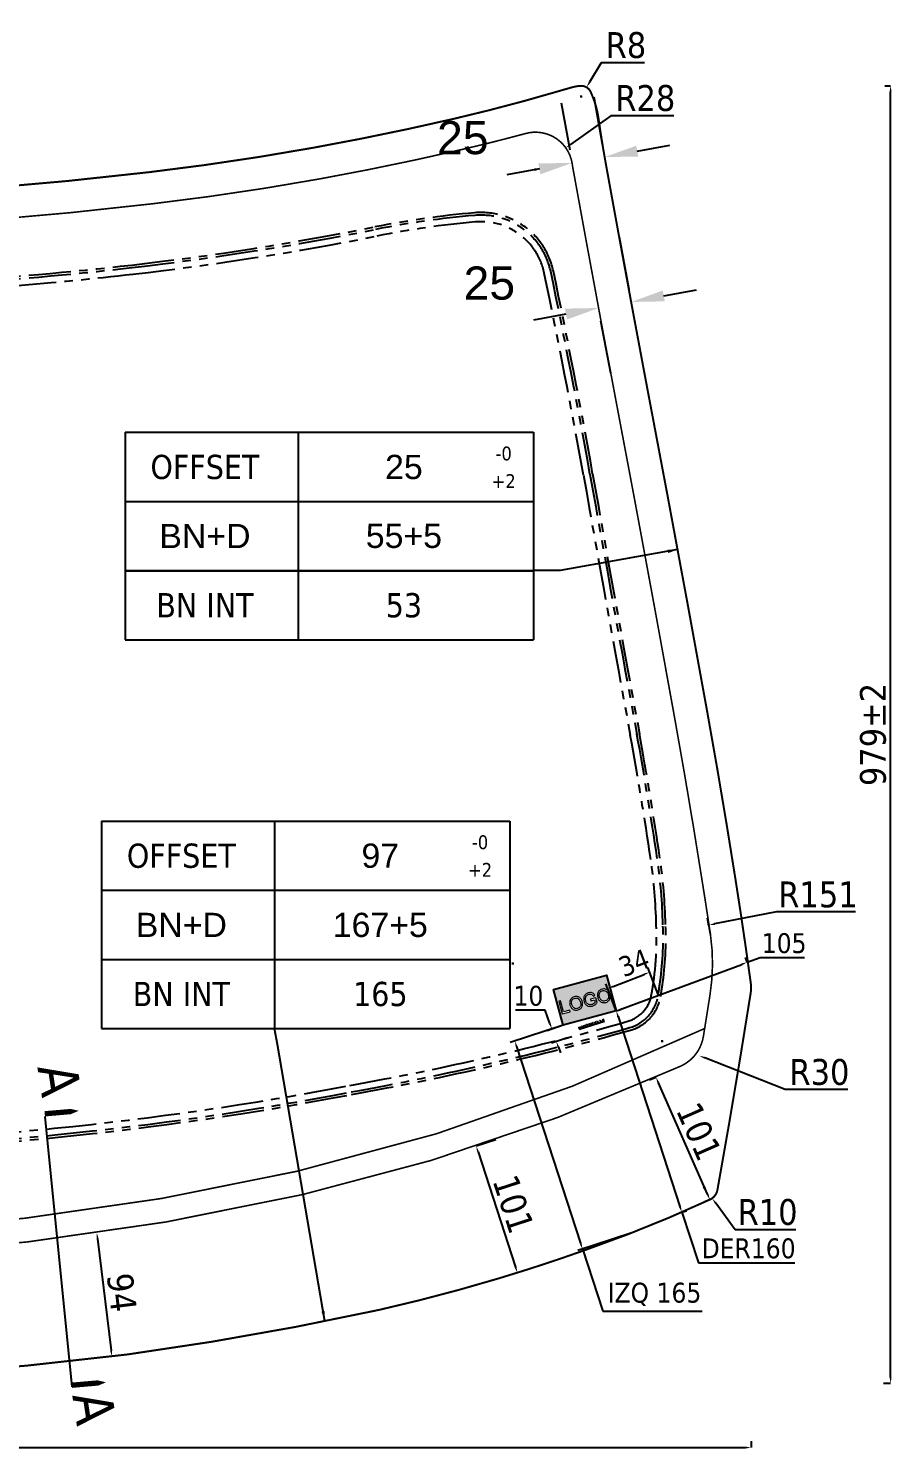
# Model space of a CAD drawing. Header units: millimetres. Extents: x 25 to 16470, y 343 to 6096.
# Drawn here: x 1734 to 2385, y 380 to 1451 of the extents above; entities that cross this region are included whole.
import ezdxf
from ezdxf.enums import TextEntityAlignment as Align

# ---------------------------------------------------------------- set-up
doc = ezdxf.new("R2010")
doc.units = ezdxf.units.MM
doc.linetypes.add('PHANTOM', pattern=[63.5, 31.75, -6.35, 6.35, -6.35, 6.35, -6.35])
for name, color, linetype in [('BN INT', 4, 'PHANTOM'), ('DIM10', 7, 'Continuous'), ('OFFSET', 6, 'Continuous'), ('PERIMETRO', 5, 'Continuous'), ('PHANTOM', 1, 'PHANTOM')]:
    doc.layers.add(name, color=color, linetype=linetype)
doc.styles.add('1', font='tahoma.ttf')
doc.styles.get("Standard").update_dxf_attribs({"font": 'arial.ttf'})
doc.styles.add('TECHNIC', font='tahoma.ttf')
doc.styles.add('USER1', font='arial.ttf', dxfattribs={"width": 0.75})
doc.dimstyles.new('DIM10', dxfattribs={"dimscale": 7.5, "dimtxt": 2.5, "dimasz": 1, "dimexe": 0, "dimexo": 0, "dimgap": 0.4, "dimtad": 1, "dimtoh": 1, "dimdec": 0, "dimzin": 0, "dimdsep": 46, "dimtxsty": 'TECHNIC', "dimcen": 0.1, "dimdle": 1.25, "dimclre": 7, "dimclrt": 7, "dimazin": 0, "dimtfac": 2, "dimtdec": 0, "dimtofl": 0, "dimtmove": 0, "dimatfit": 3, "dimfxl": 1, "dimtvp": 1.5, "dimtolj": 1, "dimtzin": 0, "dimarcsym": 0})
doc.dimstyles.new('ISO-25$0', dxfattribs={"dimtxt": 25, "dimasz": 25, "dimexe": 10, "dimexo": 50, "dimgap": 15, "dimtad": 1, "dimtih": 1, "dimtoh": 1, "dimdec": 0, "dimtxsty": 'Standard', "dimcen": 0, "dimclrd": 256, "dimclre": 256, "dimclrt": 256, "dimadec": 0, "dimazin": 0, "dimtfac": 1, "dimtdec": 0, "dimtofl": 0, "dimtmove": 0, "dimatfit": 3, "dimfxl": 1, "dimlwd": -1, "dimlwe": -1, "dimarcsym": 0})

# ---------------------------------------------------------------- blocks, each defined once
blk = doc.blocks.new('*D3')
at = {"layer": 'Defpoints', "color": 0, "transparency": 16777216}
for p in [(2379.6, 1407.7), (2383.9, 1407.7), (2378.5, 429.1)]:
    blk.add_point(p, dxfattribs=at)
at = {"layer": 'DIM10', "color": 7, "lineweight": -2, "transparency": 16777216}
for p, q in [((2379.6, 1407.7), (2383.9, 1407.7)), ((2378.5, 429.1), (2383.9, 429.1))]:
    blk.add_line(p, q, dxfattribs=at)
at = {"layer": 'DIM10', "color": 0, "lineweight": -2, "transparency": 16777216}
blk.add_line((2383.9, 433.6), (2383.9, 1403.2), dxfattribs=at)
at = {"layer": 'DIM10', "color": 0, "transparency": 16777216}
for points in [[(2383.1, 1403.2), (2384.6, 1403.2), (2383.9, 1407.7)], [(2383.1, 433.6), (2384.6, 433.6), (2383.9, 429.1)]]:
    blk.add_solid(points, dxfattribs=at)
at = {"layer": 'DIM10', "color": 7, "transparency": 16777216, "insert": (2370.7, 918.4), "char_height": 19.5, "attachment_point": 5, "rotation": 90, "style": 'TECHNIC'}
blk.add_mtext('\\A1;979±2', dxfattribs=at)
blk = doc.blocks.new('*D4')
at = {"layer": 'Defpoints', "color": 0, "transparency": 16777216}
for p in [(635.2, 385.6), (2278.7, 385.4), (2278.7, 380.6)]:
    blk.add_point(p, dxfattribs=at)
at = {"layer": 'DIM10', "color": 7, "lineweight": -2, "transparency": 16777216}
for p, q in [((635.2, 385.6), (635.2, 380.6)), ((2278.7, 385.4), (2278.7, 380.6))]:
    blk.add_line(p, q, dxfattribs=at)
at = {"layer": 'DIM10', "color": 0, "lineweight": -2, "transparency": 16777216}
blk.add_line((639.7, 380.6), (2274.2, 380.6), dxfattribs=at)
at = {"layer": 'DIM10', "color": 0, "transparency": 16777216}
for points in [[(639.7, 381.3), (639.7, 379.8), (635.2, 380.6)], [(2274.2, 381.3), (2274.2, 379.8), (2278.7, 380.6)]]:
    blk.add_solid(points, dxfattribs=at)
at = {"layer": 'DIM10', "color": 7, "transparency": 16777216, "insert": (1456.9, 393.7), "char_height": 19.5, "attachment_point": 5, "style": 'TECHNIC'}
blk.add_mtext('\\A1;1643±2', dxfattribs=at)
blk = doc.blocks.new('*D6')
at = {"layer": 'Defpoints', "color": 0, "transparency": 16777216}
for p in [(1785.4, 542.5), (1796.7, 449.4), (1796.7, 449.4)]:
    blk.add_point(p, dxfattribs=at)
at = {"layer": 'DIM10', "color": 0, "lineweight": -2, "transparency": 16777216}
blk.add_line((1786, 538), (1796.1, 453.8), dxfattribs=at)
at = {"layer": 'DIM10', "color": 0, "transparency": 16777216}
for points in [[(1786.7, 538.1), (1785.2, 537.9), (1785.4, 542.5)], [(1796.9, 453.9), (1795.4, 453.7), (1796.7, 449.4)]]:
    blk.add_solid(points, dxfattribs=at)
at = {"layer": 'DIM10', "color": 7, "transparency": 16777216, "insert": (1804.1, 497.5), "char_height": 19.5, "attachment_point": 5, "rotation": 276.882, "style": 'TECHNIC'}
blk.add_mtext('\\A1;94', dxfattribs=at)
blk = doc.blocks.new('*D7')
at = {"layer": 'Defpoints', "color": 0, "transparency": 16777216}
for p in [(2086.2, 612.8), (2117.3, 517.2), (2102.5, 512.3)]:
    blk.add_point(p, dxfattribs=at)
at = {"layer": 'DIM10', "color": 7, "lineweight": -2, "transparency": 16777216}
for p, q in [((2086.2, 612.8), (2071.4, 608)), ((2117.3, 517.2), (2102.5, 512.3))]:
    blk.add_line(p, q, dxfattribs=at)
at = {"layer": 'DIM10', "color": 0, "lineweight": -2, "transparency": 16777216}
blk.add_line((2072.8, 603.7), (2101.1, 516.6), dxfattribs=at)
at = {"layer": 'DIM10', "color": 0, "transparency": 16777216}
for points in [[(2073.5, 603.9), (2072.1, 603.5), (2071.4, 608)], [(2101.8, 516.9), (2100.4, 516.4), (2102.5, 512.3)]]:
    blk.add_solid(points, dxfattribs=at)
at = {"layer": 'DIM10', "color": 7, "transparency": 16777216, "insert": (2099.4, 564.2), "char_height": 19.5, "attachment_point": 5, "rotation": 288.0076, "style": 'TECHNIC'}
blk.add_mtext('\\A1;101', dxfattribs=at)
blk = doc.blocks.new('*D8')
at = {"layer": 'Defpoints', "color": 0, "transparency": 16777216}
for p in [(2207, 659.8), (2207, 659.8), (2247.6, 567.6)]:
    blk.add_point(p, dxfattribs=at)
at = {"layer": 'DIM10', "color": 7, "lineweight": -2, "transparency": 16777216}
for p, q in [((2207, 659.8), (2202.2, 657.7)), ((2247.6, 567.6), (2242.8, 565.5))]:
    blk.add_line(p, q, dxfattribs=at)
at = {"layer": 'DIM10', "color": 0, "lineweight": -2, "transparency": 16777216}
blk.add_line((2245.8, 571.7), (2208.8, 655.7), dxfattribs=at)
at = {"layer": 'DIM10', "color": 0, "transparency": 16777216}
for points in [[(2209.5, 656), (2208.1, 655.4), (2207, 659.8)], [(2246.5, 572), (2245.1, 571.4), (2247.6, 567.6)]]:
    blk.add_solid(points, dxfattribs=at)
at = {"layer": 'DIM10', "color": 7, "transparency": 16777216, "insert": (2239.3, 619), "char_height": 19.5, "attachment_point": 5, "rotation": 293.7876, "style": 'TECHNIC'}
blk.add_mtext('\\A1;101', dxfattribs=at)
blk = doc.blocks.new('IF-TECNICA')
for p, q in [((0, 0), (50.57, 0)), ((0, 0), (0, -17.14)), ((21.43, 0), (21.43, -17.14)), ((50.57, 0), (50.57, -17.14)), ((0, -8.57), (50.57, -8.57)), ((0, -17.14), (50.57, -17.14))]:
    blk.add_line(p, q)
at = {"style": 'TECHNIC'}
for s, height, p in [('-0', 1.714, (46.88, -2.62)), ('OFFSET', 3, (9.87, -4.29)), ('+2', 1.714, (46.88, -6.03))]:
    blk.add_text(s, height=height, dxfattribs=at).set_placement(p, align=Align.MIDDLE)
for tag, p in [('OFFSET', (34.52, -4.29)), ('BN+D', (9.87, -12.86)), ('BN+D', (34.52, -12.86))]:
    blk.add_attdef(tag, text='', height=3, dxfattribs=at).set_placement(p, align=Align.MIDDLE)
blk = doc.blocks.new('*D23')
at = {"layer": 'Defpoints', "color": 0, "transparency": 16777216}
for p in [(2243.4, 576.7), (2249.3, 568.6)]:
    blk.add_point(p, dxfattribs=at)
at = {"layer": 'DIM10', "color": 7, "lineweight": -2, "transparency": 16777216}
for p, q in [((2242.7, 576.7), (2244.2, 576.7)), ((2243.4, 575.9), (2243.4, 577.4))]:
    blk.add_line(p, q, dxfattribs=at)
at = {"layer": 'DIM10', "color": 0, "lineweight": -2, "transparency": 16777216}
for p, q in [((2266.7, 544.9), (2252, 565)), ((2312.5, 544.9), (2266.7, 544.9))]:
    blk.add_line(p, q, dxfattribs=at)
at = {"layer": 'DIM10', "color": 0, "transparency": 16777216}
blk.add_solid([(2252.6, 565.4), (2251.4, 564.5), (2249.3, 568.6)], dxfattribs=at)
at = {"layer": 'DIM10', "color": 7, "transparency": 16777216, "insert": (2291.1, 558.1), "char_height": 19.5, "attachment_point": 5, "style": 'TECHNIC'}
blk.add_mtext('\\A1;R10', dxfattribs=at)
blk = doc.blocks.new('*D24')
at = {"layer": 'Defpoints', "color": 0, "transparency": 16777216}
for p in [(2154.6, 1406.5), (2150.5, 1399.6)]:
    blk.add_point(p, dxfattribs=at)
at = {"layer": 'DIM10', "color": 0, "lineweight": -2, "transparency": 16777216}
for p, q in [((2165.6, 1425), (2156.9, 1410.4)), ((2198.4, 1425), (2165.6, 1425))]:
    blk.add_line(p, q, dxfattribs=at)
at = {"layer": 'DIM10', "color": 7, "lineweight": -2, "transparency": 16777216}
for p, q in [((2149.7, 1399.6), (2151.2, 1399.6)), ((2150.5, 1398.9), (2150.5, 1400.4))]:
    blk.add_line(p, q, dxfattribs=at)
at = {"layer": 'DIM10', "color": 0, "transparency": 16777216}
blk.add_solid([(2156.3, 1410.8), (2157.6, 1410), (2154.6, 1406.5)], dxfattribs=at)
at = {"layer": 'DIM10', "color": 7, "transparency": 16777216, "insert": (2184.3, 1438.2), "char_height": 19.5, "attachment_point": 5, "style": 'TECHNIC'}
blk.add_mtext('\\A1;R8', dxfattribs=at)
blk = doc.blocks.new('*D13')
at = {"layer": 'Defpoints', "color": 0, "transparency": 16777216}
for p in [(2138.9, 1360.9), (2116.1, 1344.6)]:
    blk.add_point(p, dxfattribs=at)
at = {"layer": 'DIM10', "color": 0, "lineweight": -2, "transparency": 16777216}
for p, q in [((2172.9, 1385.1), (2142.6, 1363.5)), ((2220.4, 1385.1), (2172.9, 1385.1))]:
    blk.add_line(p, q, dxfattribs=at)
at = {"layer": 'DIM10', "color": 7, "lineweight": -2, "transparency": 16777216}
for p, q in [((2115.4, 1344.6), (2116.9, 1344.6)), ((2116.1, 1343.9), (2116.1, 1345.4))]:
    blk.add_line(p, q, dxfattribs=at)
at = {"layer": 'DIM10', "color": 0, "transparency": 16777216}
blk.add_solid([(2142.1, 1364.1), (2143, 1362.9), (2138.9, 1360.9)], dxfattribs=at)
at = {"layer": 'DIM10', "color": 7, "transparency": 16777216, "insert": (2198.9, 1398.3), "char_height": 19.5, "attachment_point": 5, "style": 'TECHNIC'}
blk.add_mtext('\\A1;R28', dxfattribs=at)
blk = doc.blocks.new('*D14')
at = {"layer": 'Defpoints', "color": 0, "transparency": 16777216}
for p in [(2211.7, 687.2), (2239.6, 676.1)]:
    blk.add_point(p, dxfattribs=at)
at = {"layer": 'DIM10', "color": 7, "lineweight": -2, "transparency": 16777216}
for p, q in [((2211, 687.2), (2212.5, 687.2)), ((2211.7, 686.4), (2211.7, 687.9))]:
    blk.add_line(p, q, dxfattribs=at)
at = {"layer": 'DIM10', "color": 0, "lineweight": -2, "transparency": 16777216}
for p, q in [((2304.3, 650.6), (2243.8, 674.5)), ((2351.6, 650.6), (2304.3, 650.6))]:
    blk.add_line(p, q, dxfattribs=at)
at = {"layer": 'DIM10', "color": 0, "transparency": 16777216}
blk.add_solid([(2244.1, 675.2), (2243.5, 673.8), (2239.6, 676.1)], dxfattribs=at)
at = {"layer": 'DIM10', "color": 7, "transparency": 16777216, "insert": (2330.2, 663.7), "char_height": 19.5, "attachment_point": 5, "style": 'TECHNIC'}
blk.add_mtext('\\A1;R30', dxfattribs=at)
blk = doc.blocks.new('*D17')
at = {"layer": 'Defpoints', "color": 0, "transparency": 16777216}
for p in [(2136.9, 699.1), (2187.9, 542.2), (2151.5, 530.4)]:
    blk.add_point(p, dxfattribs=at)
at = {"layer": 'DIM10', "color": 7, "lineweight": -2, "transparency": 16777216}
for p, q in [((2136.9, 699.1), (2097, 686.1)), ((2187.9, 542.2), (2148, 529.2))]:
    blk.add_line(p, q, dxfattribs=at)
at = {"layer": 'DIM10', "color": 0, "lineweight": -2, "transparency": 16777216}
for p, q in [((2101.9, 683), (2150.1, 534.7)), ((2151.5, 530.4), (2166.8, 483.5)), ((2166.8, 483.5), (2241.8, 483.5))]:
    blk.add_line(p, q, dxfattribs=at)
at = {"layer": 'DIM10', "color": 0, "transparency": 16777216}
for points in [[(2102.6, 683.2), (2101.2, 682.8), (2100.5, 687.3)], [(2150.9, 534.9), (2149.4, 534.4), (2151.5, 530.4)]]:
    blk.add_solid(points, dxfattribs=at)
at = {"layer": 'DIM10', "color": 7, "transparency": 16777216, "insert": (2205.8, 496.1), "char_height": 15, "attachment_point": 5, "style": 'TECHNIC'}
blk.add_mtext('\\A1;IZQ 165', dxfattribs=at)
blk = doc.blocks.new('*D18')
at = {"layer": 'Defpoints', "color": 0, "transparency": 16777216}
for p in [(2177, 710), (2226.4, 558.1), (2226.4, 558.1)]:
    blk.add_point(p, dxfattribs=at)
at = {"layer": 'DIM10', "color": 7, "lineweight": -2, "transparency": 16777216}
for p, q in [((2177, 710), (2180.5, 711.1)), ((2226.4, 558.1), (2230, 559.2))]:
    blk.add_line(p, q, dxfattribs=at)
at = {"layer": 'DIM10', "color": 0, "lineweight": -2, "transparency": 16777216}
for p, q in [((2178.4, 705.7), (2225, 562.4)), ((2226.4, 558.1), (2238.9, 519.9)), ((2238.9, 519.9), (2311.7, 519.9))]:
    blk.add_line(p, q, dxfattribs=at)
at = {"layer": 'DIM10', "color": 0, "transparency": 16777216}
for points in [[(2179.1, 705.9), (2177.7, 705.4), (2177, 710)], [(2225.8, 562.6), (2224.3, 562.1), (2226.4, 558.1)]]:
    blk.add_solid(points, dxfattribs=at)
at = {"layer": 'DIM10', "color": 7, "transparency": 16777216, "insert": (2276.8, 530.7), "char_height": 15, "attachment_point": 5, "style": 'TECHNIC'}
blk.add_mtext('\\A1;DER160', dxfattribs=at)
blk = doc.blocks.new('*D21')
at = {"layer": 'Defpoints', "color": 0, "transparency": 16777216}
for p in [(2246.8, 774.6), (2099.1, 745.7)]:
    blk.add_point(p, dxfattribs=at)
at = {"layer": 'DIM10', "color": 0, "lineweight": -2, "transparency": 16777216}
for p, q in [((2297.8, 784.6), (2251.2, 775.5)), ((2357.3, 784.6), (2297.8, 784.6))]:
    blk.add_line(p, q, dxfattribs=at)
at = {"layer": 'DIM10', "color": 7, "lineweight": -2, "transparency": 16777216}
for p, q in [((2098.3, 745.7), (2099.8, 745.7)), ((2099.1, 744.9), (2099.1, 746.4))]:
    blk.add_line(p, q, dxfattribs=at)
blk.add_arc((2099.1, 745.7), 150.5, 8.433, 13.0919, dxfattribs=at)
at = {"layer": 'DIM10', "color": 0, "transparency": 16777216}
blk.add_solid([(2251.1, 776.2), (2251.3, 774.8), (2246.8, 774.6)], dxfattribs=at)
at = {"layer": 'DIM10', "color": 7, "transparency": 16777216, "insert": (2329.1, 797.6), "char_height": 19.5, "attachment_point": 5, "style": 'TECHNIC'}
blk.add_mtext('\\A1;R151', dxfattribs=at)
blk = doc.blocks.new('LOGO PLANO')
h = blk.add_hatch(color=256)
h.dxf.hatch_style = 1
h.paths.add_polyline_path([(41.5, 0), (0, 0), (0, 27.9), (41.5, 27.9)])
h.paths.add_polyline_path([(25, 9.4), (24.7, 9.4), (24.2, 9.5), (23.6, 9.6), (23.1, 9.9), (22.9, 10), (22.4, 10.3), (22.1, 10.7), (21.8, 11.2), (21.8, 11.2), (21.6, 11.7), (21.3, 12.8), (21.3, 13.4), (21.3, 13.8), (21.4, 14.4), (21.5, 14.9), (21.7, 15.4), (21.7, 15.5), (22, 16), (22.3, 16.4), (22.4, 16.6), (22.9, 16.9), (23.4, 17.2), (23.8, 17.3), (24.4, 17.4), (25, 17.4), (25.3, 17.4), (25.8, 17.3), (26.3, 17.2), (26.4, 17.1), (26.9, 16.8), (27.3, 16.5), (27.4, 16.3), (27.6, 15.9), (27.8, 15.3), (29, 15.6), (29, 15.7), (28.8, 16.3), (28.6, 16.8), (28.3, 17.2), (28.3, 17.3), (27.9, 17.6), (27.4, 18), (26.9, 18.2), (26.6, 18.3), (26.1, 18.5), (25.5, 18.5), (25, 18.6), (24.4, 18.5), (23.8, 18.5), (23.3, 18.3), (22.8, 18.2), (22.3, 18), (22, 17.7), (21.6, 17.4), (21.2, 17), (20.8, 16.6), (20.6, 16.1), (20.6, 16.1), (20.3, 15.5), (20.2, 15), (20.1, 14.5), (20, 13.9), (20, 13.3), (20, 12.8), (20.1, 12.2), (20.2, 11.7), (20.3, 11.2), (20.6, 10.7), (20.8, 10.3), (21.1, 9.9), (21.5, 9.5), (21.9, 9.1), (22.4, 8.9), (22.9, 8.6), (23.4, 8.5), (23.9, 8.3), (24.5, 8.2), (25.1, 8.2), (25.5, 8.2), (26.1, 8.3), (26.6, 8.4), (27.2, 8.6), (27.3, 8.6), (27.8, 8.9), (28.2, 9.1), (28.7, 9.4), (29.2, 9.8), (29.2, 13.5), (25, 13.5), (25, 12.3), (27.9, 12.3), (27.9, 10.5), (27.7, 10.3), (27.2, 10), (26.7, 9.8), (26.6, 9.7), (26.1, 9.6), (25.5, 9.4)], flags=16)
h.paths.add_polyline_path([(2.9, 18.4), (1.6, 18.4), (1.6, 8.4), (7.9, 8.4), (7.9, 9.6), (2.9, 9.6)], flags=16)
h.paths.add_polyline_path([(38.7, 9.3), (39, 9.7), (39.4, 10.2), (39.7, 10.7), (39.7, 10.7), (39.9, 11.2), (40.1, 11.7), (40.2, 12.2), (40.3, 12.8), (40.3, 13.4), (40.3, 13.9), (40.2, 14.5), (40.1, 15.1), (39.9, 15.6), (39.7, 16.1), (39.6, 16.3), (39.2, 16.8), (38.9, 17.2), (38.5, 17.6), (38, 17.9), (37.7, 18.1), (37.2, 18.3), (36.6, 18.5), (36.1, 18.5), (35.5, 18.6), (34.9, 18.5), (34.4, 18.5), (33.9, 18.3), (33.4, 18.1), (32.9, 17.9), (32.5, 17.5), (31.8, 16.9), (31.6, 16.5), (31.3, 16), (31.1, 15.6), (30.9, 15), (30.8, 14.5), (30.8, 13.9), (30.7, 13.3), (30.7, 12.9), (30.8, 12.4), (30.9, 11.8), (31.1, 11.3), (31.3, 10.8), (31.5, 10.5), (31.8, 10), (32.1, 9.6), (32.5, 9.2), (33, 8.9), (33.4, 8.7), (33.9, 8.5), (34.4, 8.3), (34.9, 8.3), (35.5, 8.2), (35.8, 8.2), (36.4, 8.3), (36.9, 8.4), (37.4, 8.6), (37.9, 8.8), (38.2, 9)], flags=16)
h.paths.add_polyline_path([(13.8, 17.4), (14, 17.4), (14.6, 17.3), (15.1, 17.2), (15.6, 16.9), (15.8, 16.8), (16.2, 16.5), (16.5, 16), (16.8, 15.5), (17, 15.1), (17.1, 14.6), (17.2, 14), (17.2, 13.4), (17.2, 12.9), (17.1, 12.3), (17, 11.7), (16.8, 11.2), (16.6, 10.8), (16.3, 10.4), (16.2, 10.4), (15.8, 10), (15.4, 9.7), (14.9, 9.5), (13.8, 9.4), (13.2, 9.4), (12.7, 9.5), (12.2, 9.7), (11.8, 10), (11.4, 10.4), (11.2, 10.6), (10.9, 11.1), (10.7, 11.5), (10.5, 12), (10.4, 12.6), (10.4, 13.2), (10.4, 13.5), (10.4, 14.1), (10.5, 14.7), (10.7, 15.3), (10.9, 15.7), (11.1, 16.1), (11.4, 16.5), (11.8, 16.8), (12.2, 17.1), (12.7, 17.3), (13.3, 17.4)], flags=0)
h.paths.add_polyline_path([(17, 9.3), (17.3, 9.7), (17.7, 10.2), (18, 10.7), (18, 10.7), (18.2, 11.2), (18.4, 11.7), (18.5, 12.2), (18.6, 12.8), (18.6, 13.4), (18.6, 13.9), (18.5, 14.5), (18.4, 15.1), (18.2, 15.6), (18, 16.1), (17.9, 16.3), (17.5, 16.8), (17.2, 17.2), (16.8, 17.6), (16.3, 17.9), (16, 18.1), (15.5, 18.3), (14.9, 18.5), (14.4, 18.5), (13.8, 18.6), (13.2, 18.5), (12.7, 18.5), (12.2, 18.3), (11.7, 18.1), (11.2, 17.9), (10.8, 17.5), (10.1, 16.9), (9.8, 16.5), (9.6, 16), (9.4, 15.6), (9.2, 15), (9.1, 14.5), (9.1, 13.9), (9, 13.3), (9, 12.9), (9.1, 12.4), (9.2, 11.8), (9.4, 11.3), (9.6, 10.8), (9.8, 10.5), (10.1, 10), (10.4, 9.6), (10.8, 9.2), (11.3, 8.9), (11.7, 8.7), (12.2, 8.5), (12.7, 8.3), (13.2, 8.3), (13.8, 8.2), (14.1, 8.2), (14.7, 8.3), (15.2, 8.4), (15.7, 8.6), (16.2, 8.8), (16.5, 9)], flags=16)
h = blk.add_hatch(color=256)
h.dxf.hatch_style = 1
h.paths.add_polyline_path([(35.5, 17.4), (35.7, 17.4), (36.3, 17.3), (36.8, 17.2), (37.3, 16.9), (37.5, 16.8), (37.9, 16.5), (38.2, 16), (38.5, 15.5), (38.7, 15.1), (38.8, 14.6), (38.9, 14), (38.9, 13.4), (38.9, 12.9), (38.8, 12.3), (38.7, 11.7), (38.5, 11.2), (38.3, 10.8), (38, 10.4), (37.9, 10.4), (37.5, 10), (37.1, 9.7), (36.6, 9.5), (35.5, 9.4), (34.9, 9.4), (34.4, 9.5), (33.9, 9.7), (33.5, 10), (33.1, 10.4), (32.9, 10.6), (32.6, 11.1), (32.4, 11.5), (32.2, 12), (32.1, 12.6), (32.1, 13.2), (32.1, 13.5), (32.1, 14.1), (32.2, 14.7), (32.4, 15.3), (32.6, 15.7), (32.8, 16.1), (33.1, 16.5), (33.5, 16.8), (33.9, 17.1), (34.4, 17.3), (35, 17.4)])
h.paths.add_polyline_path([(13.8, 17.4), (14, 17.4), (14.6, 17.3), (15.1, 17.2), (15.6, 16.9), (15.8, 16.8), (16.2, 16.5), (16.5, 16), (16.8, 15.5), (17, 15.1), (17.1, 14.6), (17.2, 14), (17.2, 13.4), (17.2, 12.9), (17.1, 12.3), (17, 11.7), (16.8, 11.2), (16.6, 10.8), (16.3, 10.4), (16.2, 10.4), (15.8, 10), (15.4, 9.7), (14.9, 9.5), (13.8, 9.4), (13.2, 9.4), (12.7, 9.5), (12.2, 9.7), (11.8, 10), (11.4, 10.4), (11.2, 10.6), (10.9, 11.1), (10.7, 11.5), (10.5, 12), (10.4, 12.6), (10.4, 13.2), (10.4, 13.5), (10.4, 14.1), (10.5, 14.7), (10.7, 15.3), (10.9, 15.7), (11.1, 16.1), (11.4, 16.5), (11.8, 16.8), (12.2, 17.1), (12.7, 17.3), (13.3, 17.4)])
blk.add_lwpolyline([(41.5, 0), (0, 0), (0, 27.9), (41.5, 27.9)], close=True)
at = {"lineweight": 0}
for points in [[(2.9, 18.4), (1.6, 18.4), (1.6, 8.4), (7.9, 8.4), (7.9, 9.6), (2.9, 9.6)], [(17, 9.3), (17.3, 9.7), (17.7, 10.2), (18, 10.7), (18, 10.7), (18.2, 11.2), (18.4, 11.7), (18.5, 12.2), (18.6, 12.8), (18.6, 13.4), (18.6, 13.9), (18.5, 14.5), (18.4, 15.1), (18.2, 15.6), (18, 16.1), (17.9, 16.3), (17.5, 16.8), (17.2, 17.2), (16.8, 17.6), (16.3, 17.9), (16, 18.1), (15.5, 18.3), (14.9, 18.5), (14.4, 18.5), (13.8, 18.6), (13.2, 18.5), (12.7, 18.5), (12.2, 18.3), (11.7, 18.1), (11.2, 17.9), (10.8, 17.5), (10.1, 16.9), (9.8, 16.5), (9.6, 16), (9.4, 15.6), (9.2, 15), (9.1, 14.5), (9.1, 13.9), (9, 13.3), (9, 12.9), (9.1, 12.4), (9.2, 11.8), (9.4, 11.3), (9.6, 10.8), (9.8, 10.5), (10.1, 10), (10.4, 9.6), (10.8, 9.2), (11.3, 8.9), (11.7, 8.7), (12.2, 8.5), (12.7, 8.3), (13.2, 8.3), (13.8, 8.2), (14.1, 8.2), (14.7, 8.3), (15.2, 8.4), (15.7, 8.6), (16.2, 8.8), (16.5, 9)], [(13.8, 17.4), (14, 17.4), (14.6, 17.3), (15.1, 17.2), (15.6, 16.9), (15.8, 16.8), (16.2, 16.5), (16.5, 16), (16.8, 15.5), (17, 15.1), (17.1, 14.6), (17.2, 14), (17.2, 13.4), (17.2, 12.9), (17.1, 12.3), (17, 11.7), (16.8, 11.2), (16.6, 10.8), (16.3, 10.4), (16.2, 10.4), (15.8, 10), (15.4, 9.7), (14.9, 9.5), (13.8, 9.4), (13.2, 9.4), (12.7, 9.5), (12.2, 9.7), (11.8, 10), (11.4, 10.4), (11.2, 10.6), (10.9, 11.1), (10.7, 11.5), (10.5, 12), (10.4, 12.6), (10.4, 13.2), (10.4, 13.5), (10.4, 14.1), (10.5, 14.7), (10.7, 15.3), (10.9, 15.7), (11.1, 16.1), (11.4, 16.5), (11.8, 16.8), (12.2, 17.1), (12.7, 17.3), (13.3, 17.4)], [(25, 9.4), (24.7, 9.4), (24.2, 9.5), (23.6, 9.6), (23.1, 9.9), (22.9, 10), (22.4, 10.3), (22.1, 10.7), (21.8, 11.2), (21.8, 11.2), (21.6, 11.7), (21.3, 12.8), (21.3, 13.4), (21.3, 13.8), (21.4, 14.4), (21.5, 14.9), (21.7, 15.4), (21.7, 15.5), (22, 16), (22.3, 16.4), (22.4, 16.6), (22.9, 16.9), (23.4, 17.2), (23.8, 17.3), (24.4, 17.4), (25, 17.4), (25.3, 17.4), (25.8, 17.3), (26.3, 17.2), (26.4, 17.1), (26.9, 16.8), (27.3, 16.5), (27.4, 16.3), (27.6, 15.9), (27.8, 15.3), (29, 15.6), (29, 15.7), (28.8, 16.3), (28.6, 16.8), (28.3, 17.2), (28.3, 17.3), (27.9, 17.6), (27.4, 18), (26.9, 18.2), (26.6, 18.3), (26.1, 18.5), (25.5, 18.5), (25, 18.6), (24.4, 18.5), (23.8, 18.5), (23.3, 18.3), (22.8, 18.2), (22.3, 18), (22, 17.7), (21.6, 17.4), (21.2, 17), (20.8, 16.6), (20.6, 16.1), (20.6, 16.1), (20.3, 15.5), (20.2, 15), (20.1, 14.5), (20, 13.9), (20, 13.3), (20, 12.8), (20.1, 12.2), (20.2, 11.7), (20.3, 11.2), (20.6, 10.7), (20.8, 10.3), (21.1, 9.9), (21.5, 9.5), (21.9, 9.1), (22.4, 8.9), (22.9, 8.6), (23.4, 8.5), (23.9, 8.3), (24.5, 8.2), (25.1, 8.2), (25.5, 8.2), (26.1, 8.3), (26.6, 8.4), (27.2, 8.6), (27.3, 8.6), (27.8, 8.9), (28.2, 9.1), (28.7, 9.4), (29.2, 9.8), (29.2, 13.5), (25, 13.5), (25, 12.3), (27.9, 12.3), (27.9, 10.5), (27.7, 10.3), (27.2, 10), (26.7, 9.8), (26.6, 9.7), (26.1, 9.6), (25.5, 9.4)], [(38.7, 9.3), (39, 9.7), (39.4, 10.2), (39.7, 10.7), (39.7, 10.7), (39.9, 11.2), (40.1, 11.7), (40.2, 12.2), (40.3, 12.8), (40.3, 13.4), (40.3, 13.9), (40.2, 14.5), (40.1, 15.1), (39.9, 15.6), (39.7, 16.1), (39.6, 16.3), (39.2, 16.8), (38.9, 17.2), (38.5, 17.6), (38, 17.9), (37.7, 18.1), (37.2, 18.3), (36.6, 18.5), (36.1, 18.5), (35.5, 18.6), (34.9, 18.5), (34.4, 18.5), (33.9, 18.3), (33.4, 18.1), (32.9, 17.9), (32.5, 17.5), (31.8, 16.9), (31.6, 16.5), (31.3, 16), (31.1, 15.6), (30.9, 15), (30.8, 14.5), (30.8, 13.9), (30.7, 13.3), (30.7, 12.9), (30.8, 12.4), (30.9, 11.8), (31.1, 11.3), (31.3, 10.8), (31.5, 10.5), (31.8, 10), (32.1, 9.6), (32.5, 9.2), (33, 8.9), (33.4, 8.7), (33.9, 8.5), (34.4, 8.3), (34.9, 8.3), (35.5, 8.2), (35.8, 8.2), (36.4, 8.3), (36.9, 8.4), (37.4, 8.6), (37.9, 8.8), (38.2, 9)], [(35.5, 17.4), (35.7, 17.4), (36.3, 17.3), (36.8, 17.2), (37.3, 16.9), (37.5, 16.8), (37.9, 16.5), (38.2, 16), (38.5, 15.5), (38.7, 15.1), (38.8, 14.6), (38.9, 14), (38.9, 13.4), (38.9, 12.9), (38.8, 12.3), (38.7, 11.7), (38.5, 11.2), (38.3, 10.8), (38, 10.4), (37.9, 10.4), (37.5, 10), (37.1, 9.7), (36.6, 9.5), (35.5, 9.4), (34.9, 9.4), (34.4, 9.5), (33.9, 9.7), (33.5, 10), (33.1, 10.4), (32.9, 10.6), (32.6, 11.1), (32.4, 11.5), (32.2, 12), (32.1, 12.6), (32.1, 13.2), (32.1, 13.5), (32.1, 14.1), (32.2, 14.7), (32.4, 15.3), (32.6, 15.7), (32.8, 16.1), (33.1, 16.5), (33.5, 16.8), (33.9, 17.1), (34.4, 17.3), (35, 17.4)]]:
    blk.add_lwpolyline(points, close=True, dxfattribs=at)
blk.add_lwpolyline([(25, 17.4), (25.3, 17.4), (25.8, 17.3), (26.3, 17.2), (26.4, 17.1), (26.9, 16.8), (27.3, 16.5), (27.4, 16.3), (27.6, 15.9), (27.8, 15.3), (29, 15.6), (29, 15.7), (28.8, 16.3), (28.6, 16.8), (28.3, 17.2), (28.3, 17.3), (27.9, 17.6)], dxfattribs=at)
blk = doc.blocks.new('*D22')
at = {"layer": 'Defpoints', "color": 0, "transparency": 16777216}
for p in [(2136.9, 699.1), (2128.5, 696.1), (2140.2, 689.7)]:
    blk.add_point(p, dxfattribs=at)
at = {"layer": 'DIM10', "color": 0, "lineweight": -2, "transparency": 16777216}
for p, q in [((2123.5, 710.4), (2101, 710.4)), ((2127, 700.4), (2123.5, 710.4)), ((2133.4, 682.5), (2134.9, 678.2))]:
    blk.add_line(p, q, dxfattribs=at)
at = {"layer": 'DIM10', "color": 7, "lineweight": -2, "transparency": 16777216}
for p, q in [((2136.9, 699.1), (2125, 694.9)), ((2140.2, 689.7), (2128.3, 685.5))]:
    blk.add_line(p, q, dxfattribs=at)
at = {"layer": 'DIM10', "color": 0, "transparency": 16777216}
for points in [[(2127.7, 700.6), (2126.3, 700.1), (2128.5, 696.1)], [(2134.1, 682.7), (2132.7, 682.2), (2131.9, 686.7)]]:
    blk.add_solid(points, dxfattribs=at)
at = {"layer": 'DIM10', "color": 7, "transparency": 16777216, "insert": (2110.8, 721.2), "char_height": 15, "attachment_point": 5, "style": 'TECHNIC'}
blk.add_mtext('\\A1;10', dxfattribs=at)
blk = doc.blocks.new('*D25')
at = {"layer": 'Defpoints', "color": 0, "transparency": 16777216}
for p in [(2202.2, 739.1), (2208.7, 722.3), (2177, 710)]:
    blk.add_point(p, dxfattribs=at)
at = {"layer": 'DIM10', "color": 7, "lineweight": -2, "transparency": 16777216}
for p, q in [((2208.7, 722.3), (2200.8, 742.6)), ((2177, 710), (2169.1, 730.3))]:
    blk.add_line(p, q, dxfattribs=at)
at = {"layer": 'DIM10', "color": 0, "lineweight": -2, "transparency": 16777216}
blk.add_line((2174.6, 728.4), (2198, 737.5), dxfattribs=at)
at = {"layer": 'DIM10', "color": 0, "transparency": 16777216}
for points in [[(2197.7, 738.2), (2198.2, 736.8), (2202.2, 739.1)], [(2174.4, 729.1), (2174.9, 727.7), (2170.4, 726.8)]]:
    blk.add_solid(points, dxfattribs=at)
at = {"layer": 'DIM10', "color": 7, "transparency": 16777216, "insert": (2190.4, 746.1), "char_height": 15, "attachment_point": 5, "rotation": 21.2245, "style": 'TECHNIC'}
blk.add_mtext('\\A1;34', dxfattribs=at)
blk = doc.blocks.new('*D26')
at = {"layer": 'Defpoints', "color": 0, "transparency": 16777216}
for p in [(2275.8, 746.6), (2275.8, 746.6), (2177, 710)]:
    blk.add_point(p, dxfattribs=at)
at = {"layer": 'DIM10', "color": 7, "lineweight": -2, "transparency": 16777216}
for p, q in [((2275.8, 746.6), (2274.5, 750.1)), ((2177, 710), (2175.7, 713.5))]:
    blk.add_line(p, q, dxfattribs=at)
at = {"layer": 'DIM10', "color": 0, "lineweight": -2, "transparency": 16777216}
for p, q in [((2275.8, 746.6), (2285.4, 750.1)), ((2285.4, 750.1), (2318.9, 750.1)), ((2181.2, 711.5), (2271.6, 745))]:
    blk.add_line(p, q, dxfattribs=at)
at = {"layer": 'DIM10', "color": 0, "transparency": 16777216}
for points in [[(2271.3, 745.7), (2271.8, 744.3), (2275.8, 746.6)], [(2180.9, 712.2), (2181.5, 710.8), (2177, 710)]]:
    blk.add_solid(points, dxfattribs=at)
at = {"layer": 'DIM10', "color": 7, "transparency": 16777216, "insert": (2303.6, 760.9), "char_height": 15, "attachment_point": 5, "style": 'TECHNIC'}
blk.add_mtext('\\A1;105', dxfattribs=at)
blk = doc.blocks.new('IF-TECNICA-2')
for p, q in [((0, 8.57), (50.57, 8.57)), ((0, 8.57), (0, 0)), ((21.43, 8.57), (21.43, 0)), ((50.57, 8.57), (50.57, 0)), ((0, 0), (50.57, 0))]:
    blk.add_line(p, q)
at = {"style": 'TECHNIC'}
for p in [(9.87, 4.29), (34.52, 4.29)]:
    blk.add_attdef('BN+D', text='', height=3, dxfattribs=at).set_placement(p, align=Align.MIDDLE)
blk = doc.blocks.new('*D239')
at = {"transparency": 16777216}
for p, q in [((2179.2, 1293.8), (2186.4, 1254.4)), ((2212.8, 1249.2), (2237.4, 1253.7)), ((2139.1, 1235.5), (2114.5, 1230.9)), ((2172.8, 1190.9), (2165.5, 1230.2))]:
    blk.add_line(p, q, dxfattribs=at)
for points in [[(2212.1, 1253.3), (2213.6, 1245.1), (2188.3, 1244.6)], [(2138.3, 1239.6), (2139.9, 1231.4), (2163.7, 1240.1)]]:
    blk.add_solid(points, dxfattribs=at)
at = {"layer": 'Defpoints', "color": 0, "transparency": 16777216}
for p in [(2188.3, 1244.6), (2163.7, 1240.1), (2163.7, 1240.1)]:
    blk.add_point(p, dxfattribs=at)
at = {"transparency": 16777216, "insert": (2081.3, 1258.7), "char_height": 25, "attachment_point": 5}
blk.add_mtext('25', dxfattribs=at)
blk = doc.blocks.new('*D240')
at = {"transparency": 16777216}
for p, q in [((2135.5, 1394.9), (2141.9, 1359.3)), ((2160.1, 1399.4), (2166.5, 1363.8)), ((2192.9, 1358.4), (2217.5, 1362.8)), ((2119.1, 1345), (2094.5, 1340.6))]:
    blk.add_line(p, q, dxfattribs=at)
for points in [[(2192.1, 1362.5), (2193.6, 1354.3), (2168.3, 1353.9)], [(2118.3, 1349.1), (2119.8, 1340.9), (2143.7, 1349.5)]]:
    blk.add_solid(points, dxfattribs=at)
at = {"layer": 'Defpoints', "color": 0, "transparency": 16777216}
for p in [(2168.9, 1350.2), (2143.7, 1349.5), (2144.3, 1345.7)]:
    blk.add_point(p, dxfattribs=at)
at = {"transparency": 16777216, "insert": (2061.3, 1368.4), "char_height": 25, "attachment_point": 5}
blk.add_mtext('25', dxfattribs=at)

msp = doc.modelspace()

# ---------------------------------------------------------------- linework, layer by layer
msp.add_line((2149.1, 696.2), (2168.2, 702.3))
at = {"color": 7, "lineweight": 0}
for points in [[(2149.7, 696.8), (2149.8, 696.9), (2149.8, 698), (2150, 698.1), (2150.5, 696.6), (2150.3, 696.6), (2149.9, 697.8), (2149.9, 696.4), (2149.7, 696.4), (2148.9, 697.5), (2149.3, 696.3), (2149.1, 696.2), (2148.7, 697.6), (2149, 697.7), (2149.6, 696.8), (2149.7, 696.7), (2149.7, 696.7), (2149.7, 696.6), (2149.7, 696.7)], [(2152.7, 697.3), (2152.2, 698.8), (2152, 698.7), (2151.9, 697.6), (2151.9, 697.5), (2151.9, 697.4), (2151.9, 697.3), (2151.9, 697.4), (2151.9, 697.4), (2151.8, 697.5), (2151.1, 698.4), (2150.9, 698.3), (2151.3, 696.9), (2151.5, 697), (2151.1, 698.2), (2151.9, 697.1), (2152.1, 697.1), (2152.1, 698.5), (2152.5, 697.3)], [(2153.7, 698.5), (2153.7, 698.6), (2153.6, 698.6), (2153.6, 698.7), (2153.5, 698.7), (2153.1, 699.1), (2152.9, 699), (2153.7, 698.3), (2153.9, 697.7), (2154.1, 697.8), (2153.9, 698.4), (2154.2, 699.4), (2154, 699.3), (2153.8, 698.8), (2153.8, 698.8), (2153.8, 698.7), (2153.8, 698.6), (2153.8, 698.6), (2153.8, 698.5)], [(2155.6, 699.1), (2155.5, 699.2), (2155.5, 699.2), (2155.4, 699.3), (2155.4, 699.3), (2155, 699.6), (2154.7, 699.6), (2155.5, 698.9), (2155.7, 698.3), (2155.9, 698.4), (2155.7, 699), (2156, 700), (2155.8, 699.9), (2155.7, 699.4), (2155.7, 699.4), (2155.6, 699.3), (2155.6, 699.2), (2155.6, 699.2), (2155.6, 699.1)], [(2156.9, 699.4), (2156.9, 699.3), (2156.9, 699.3), (2156.9, 699.3), (2157, 699.2), (2157, 699.2), (2157, 699.2), (2157, 699.2), (2157, 699.1), (2157, 699.1), (2157, 699.1), (2157.1, 699.1), (2157.1, 699), (2157.1, 699), (2157.1, 699), (2157.1, 699), (2157.2, 699), (2157.2, 698.9), (2157.2, 698.9), (2157.3, 698.9), (2157.3, 698.9), (2157.3, 698.9), (2157.3, 698.9), (2157.4, 698.9), (2157.4, 698.9), (2157.4, 698.9), (2157.5, 698.9), (2157.5, 698.9), (2157.5, 698.9), (2157.6, 698.9), (2157.6, 698.9), (2157.6, 698.9), (2157.7, 698.9), (2157.7, 698.9), (2157.7, 699), (2157.8, 699), (2157.8, 699), (2157.8, 699), (2157.9, 699), (2157.9, 699), (2157.9, 699.1), (2157.9, 699.1), (2157.9, 699.1), (2158, 699.1), (2158, 699.1), (2158, 699.2), (2158, 699.2), (2158, 699.2), (2158, 699.2), (2158.1, 699.3), (2158.1, 699.3), (2158.1, 699.3), (2158.1, 699.4), (2158.1, 699.4), (2158.1, 699.4), (2158.1, 699.4), (2158.1, 699.5), (2158.1, 699.5), (2158.1, 699.5), (2158.1, 699.5), (2158.1, 699.6), (2158, 699.6), (2158, 699.6), (2158, 699.7), (2158, 699.7), (2157.8, 700.5), (2157.6, 700.5), (2157.8, 699.7), (2157.8, 699.6), (2157.8, 699.6), (2157.9, 699.6), (2157.9, 699.5), (2157.9, 699.5), (2157.9, 699.5), (2157.9, 699.4), (2157.9, 699.4), (2157.9, 699.4), (2157.9, 699.3), (2157.9, 699.3), (2157.9, 699.3), (2157.8, 699.3), (2157.8, 699.2), (2157.8, 699.2), (2157.8, 699.2), (2157.8, 699.2), (2157.8, 699.2), (2157.7, 699.2), (2157.7, 699.1), (2157.7, 699.1), (2157.6, 699.1), (2157.6, 699.1), (2157.6, 699.1), (2157.5, 699.1), (2157.5, 699.1), (2157.5, 699.1), (2157.4, 699.1), (2157.4, 699.1), (2157.4, 699.1), (2157.3, 699.1), (2157.3, 699.1), (2157.3, 699.1), (2157.3, 699.1), (2157.2, 699.1), (2157.2, 699.2), (2157.2, 699.2), (2157.2, 699.2), (2157.2, 699.2), (2157.2, 699.3), (2157.1, 699.3), (2157.1, 699.3), (2157.1, 699.4), (2157.1, 699.4), (2157.1, 699.4), (2156.8, 700.2), (2156.7, 700.2)], [(2158.8, 699.3), (2159, 699.4), (2159.2, 700), (2159.2, 700), (2159.3, 700.1), (2159.3, 700.1), (2159.4, 700), (2159.9, 699.6), (2160.1, 699.7), (2159.3, 700.3), (2159.6, 701.1), (2159.4, 701.1), (2159.2, 700.6), (2159.2, 700.6), (2159.2, 700.5), (2159.2, 700.4), (2159.2, 700.4), (2159.1, 700.5), (2159, 700.5), (2158.6, 700.8), (2158.4, 700.7), (2159.1, 700.2)], [(2160.7, 699.9), (2160.9, 700), (2161.1, 700.6), (2161.1, 700.6), (2161.1, 700.7), (2161.2, 700.7), (2161.2, 700.6), (2161.7, 700.2), (2162, 700.3), (2161.2, 700.9), (2161.5, 701.7), (2161.3, 701.7), (2161.1, 701.2), (2161.1, 701.2), (2161.1, 701.1), (2161, 701), (2161, 701), (2161, 701.1), (2160.9, 701.1), (2160.5, 701.4), (2160.3, 701.3), (2161, 700.8)], [(2162.6, 700.5), (2162.8, 700.6), (2163, 701.2), (2163, 701.2), (2163, 701.3), (2163, 701.3), (2163.1, 701.2), (2163.6, 700.8), (2163.9, 700.9), (2163.1, 701.5), (2163.4, 702.3), (2163.2, 702.3), (2163, 701.8), (2163, 701.8), (2163, 701.7), (2162.9, 701.6), (2162.9, 701.6), (2162.8, 701.7), (2162.8, 701.7), (2162.4, 702), (2162.2, 701.9), (2162.9, 701.4)], [(2164.7, 701.2), (2164.9, 701.3), (2165.1, 701.9), (2165.2, 701.9), (2165.2, 702), (2165.2, 702), (2165.3, 701.9), (2165.8, 701.5), (2166, 701.6), (2165.2, 702.2), (2165.5, 703), (2165.3, 703), (2165.2, 702.5), (2165.1, 702.5), (2165.1, 702.4), (2165.1, 702.3), (2165.1, 702.3), (2165, 702.4), (2164.9, 702.4), (2164.6, 702.7), (2164.3, 702.6), (2165, 702.1)], [(2166.9, 701.9), (2167.1, 702), (2167.3, 702.6), (2167.3, 702.6), (2167.3, 702.7), (2167.4, 702.7), (2167.4, 702.6), (2167.9, 702.2), (2168.2, 702.3), (2167.4, 702.9), (2167.7, 703.7), (2167.5, 703.6), (2167.3, 703.2), (2167.3, 703.1), (2167.3, 703.1), (2167.2, 703), (2167.2, 703), (2167.2, 703.1), (2167.1, 703.1), (2166.7, 703.4), (2166.5, 703.3), (2167.2, 702.8)]]:
    msp.add_lwpolyline(points, close=True, dxfattribs=at)
at = {"layer": 'BN INT'}
msp.add_lwpolyline([(1102, 1272.5, 0.014234), (1243, 1260.3, 0.007685), (1416.3, 1253, 0.013553), (1497.6, 1253, 0.007685), (1670.8, 1260.3, 0.014234), (1811.8, 1272.5, 0.020237), (1995, 1301.2, -0.027083), (2070.2, 1311.9, -0.379751), (2129.6, 1267.9, -0.00755), (2159.2, 1115.1, 0.00203), (2194.5, 919, -0.008412), (2209.9, 825.2, -0.03044), (2214.2, 775, -0.04848), (2211.8, 729.2, -0.004048), (2210.5, 720.9, -0.28995), (2187.7, 695.4, -0.0251), (1977.5, 646.9, -0.022511), (1754, 614.4, -0.014692), (1557.6, 600.7, -0.020088), (1356.3, 600.7, -0.014692), (1159.9, 614.4, -0.022511)], format="xyb", dxfattribs=at)
at = {"layer": 'DIM10'}
msp.add_line((1766.7, 426.4), (1746.3, 630.3), dxfattribs=at)
for points in [[(1771.8, 634.6, 0, 10, 0), (1756.4, 633.2, 4, 4, 0), (1746.1, 632.3, 4, 4, 0)], [(1792.3, 429.8, 0, 10, 0), (1776.9, 428.5, 4, 4, 0), (1766.6, 427.6, 4, 4, 0)]]:
    msp.add_lwpolyline(points, format="xyseb", dxfattribs=at)
at = {"layer": 'OFFSET', "const_width": 1.2}
for points in [[(973.4, 571.4, 0.041184), (1285.7, 526.4, 0.004675), (1336.1, 523.7, 0.021422), (1577.8, 523.7, 0.004675), (1628.2, 526.4, 0.041184), (1940.5, 571.4, 0.050869), (2225.5, 668.2, 0.250051), (2242.7, 690.6, 0.001113), (2247.7, 722.1, 0.076276), (2248, 767.7, 0.002569), (2242.2, 805.3, 0.005603), (2221.2, 930, 0.002535), (2175.6, 1176.5, -0.001827), (2144.3, 1345.7, -0.00107), (2143.7, 1349.5, 0.440516), (2108.8, 1371.7, -0.008857), (2060.6, 1359.6, -0.012289), (1953.2, 1337.4, -0.015368), (1827.5, 1318.7, -0.01461), (1641.5, 1302.2, -0.030809), (1272.4, 1302.2, -0.01461), (1086.3, 1318.7, -0.015368)], [(670.2, 696.6, 0.055703), (977.4, 589, 0.041184), (1286.8, 544.3, 0.004675), (1336.8, 541.7, 0.021422), (1577, 541.7, 0.004675), (1627.1, 544.3, 0.041184), (1936.4, 589, 0.055703), (2243.6, 696.6, 0.050044)]]:
    msp.add_lwpolyline(points, format="xyb", dxfattribs=at)
at = {"layer": 'PERIMETRO', "const_width": 1.5}
msp.add_lwpolyline([(1581.7, 431.8, 0.020384), (1808.4, 450.8, 0.019362), (1998.1, 484.4, 0.017462), (2088.5, 508.2, 0.012916), (2154.3, 529.8, 0.023741), (2247.6, 567.6, 0.245055), (2253.3, 574.9, 0.005251), (2278.4, 723.6, 0.073314), (2278.4, 731.2, 0.005293), (2266.9, 809.2, 0.005602), (2245.8, 934.4, 0.002535), (2200.1, 1181.1, -0.001827), (2168.9, 1350.2, -0.009527), (2163.7, 1382.6, 0.030758), (2162, 1391.2, 0.03819), (2157.8, 1402.9, 0.321332), (2149.8, 1407.6, 0.045864), (2144, 1406.6, 0.003498), (2133.2, 1403.5, -0.014624), (2055.1, 1382.9, -0.012289), (1948.9, 1361, -0.015368), (1824.7, 1342.5, -0.014613), (1640.1, 1326.2, -0.030814)], format="xyb", dxfattribs=at)
at = {"layer": 'PHANTOM', "color": 1}
for points in [[(1557.5, 602.7, 0.014692), (1753.8, 616.4, 0.022512), (1977.1, 648.8, 0.025102), (2187.1, 697.3, 0.28995), (2208.5, 721.2, 0.004048), (2209.8, 729.5, 0.048502), (2212.2, 774.9, 0.030453), (2207.9, 824.9, 0.008412), (2192.6, 918.7, -0.00203), (2157.2, 1114.8, 0.007549), (2127.6, 1267.5, 0.379751), (2070.4, 1309.9, 0.027083), (1995.4, 1299.3, -0.020237), (1812.1, 1270.6, -0.014234), (1670.9, 1258.3, -0.00529)], [(1160.6, 621.4, 0.014692), (1356.6, 607.7, 0.020088), (1557.3, 607.7, 0.014692), (1753.3, 621.4, 0.022515), (1976.2, 653.7, 0.025094), (2185.7, 702.1, 0.283878), (2203.4, 721.4, 0.058257), (2207.2, 774.7, 0.030485), (2203, 824.2, 0.008412), (2187.6, 917.8, -0.002029), (2152.3, 1113.9, 0.007549), (2122.7, 1266.4, 0.379751), (2070.9, 1305, 0.027083), (1996.4, 1294.3, -0.020237), (1812.6, 1265.6, -0.009025), (1723, 1256.9, 0.223404), (1700.9, 1244.2, -0.020431), (1567.5, 1070.2, -0.222606), (1521.4, 1048.6), (1458, 1048.6), (1393.6, 1048.6, -0.222606), (1347.5, 1070.2, -0.020421), (1214.1, 1244.2, 0.22351), (1191.9, 1256.8, -0.009137)]]:
    msp.add_lwpolyline(points, format="xyb", dxfattribs=at)

# ---------------------------------------------------------------- block references
at = {"rotation": 15.14396452032327}
msp.add_blockref('LOGO PLANO', (2136.9, 699.1), dxfattribs=at)
at = {"layer": 'DIM10', "ltscale": 50}
ref = msp.add_blockref('IF-TECNICA', (1806.8, 1146.3), dxfattribs=dict(at, xscale=6.086340000000264, yscale=6.086340000000264, zscale=6.086340000000264))
ref.add_attrib('OFFSET', '25', dxfattribs={"layer": '0', "height": 18.26, "style": 'USER1'}).set_placement((2016.9, 1120.2), align=Align.MIDDLE)
ref.add_attrib('BN+D', '55+5', dxfattribs={"layer": '0', "height": 18.26, "style": 'USER1'}).set_placement((2016.9, 1068.1), align=Align.MIDDLE)
ref.add_attrib('BN+D', 'BN+D', dxfattribs={"layer": '0', "height": 18.26, "style": 'USER1'}).set_placement((1866.9, 1068.1), align=Align.MIDDLE)
at = {"layer": 'DIM10'}
ref = msp.add_blockref('IF-TECNICA-2', (1806.8, 989.8), dxfattribs=dict(at, xscale=6.086340000000262, yscale=6.086340000000262, zscale=6.086340000000262))
ref.add_attrib('BN+D', 'BN INT', dxfattribs={"layer": '0', "height": 18.26, "style": '1'}).set_placement((1866.9, 1015.9), align=Align.MIDDLE)
ref.add_attrib('BN+D', '53', dxfattribs={"layer": '0', "height": 18.26, "style": '1'}).set_placement((2016.9, 1015.9), align=Align.MIDDLE)
at = {"layer": 'DIM10', "ltscale": 50}
ref = msp.add_blockref('IF-TECNICA', (1789, 853.1), dxfattribs=dict(at, xscale=6.086340000000264, yscale=6.086340000000264, zscale=6.086340000000264))
ref.add_attrib('OFFSET', '97', dxfattribs={"layer": '0', "height": 18.26, "style": 'USER1'}).set_placement((1999.1, 827), align=Align.MIDDLE)
ref.add_attrib('BN+D', '167+5', dxfattribs={"layer": '0', "height": 18.26, "style": 'USER1'}).set_placement((1999.1, 774.8), align=Align.MIDDLE)
ref.add_attrib('BN+D', 'BN+D', dxfattribs={"layer": '0', "height": 18.26, "style": 'USER1'}).set_placement((1849.1, 774.8), align=Align.MIDDLE)
at = {"layer": 'DIM10'}
ref = msp.add_blockref('IF-TECNICA-2', (1789, 696.6), dxfattribs=dict(at, xscale=6.086340000000262, yscale=6.086340000000262, zscale=6.086340000000262))
ref.add_attrib('BN+D', 'BN INT', dxfattribs={"layer": '0', "height": 18.26, "style": '1'}).set_placement((1849.1, 722.7), align=Align.MIDDLE)
ref.add_attrib('BN+D', '165', dxfattribs={"layer": '0', "height": 18.26, "style": '1'}).set_placement((1999.1, 722.7), align=Align.MIDDLE)

# ---------------------------------------------------------------- texts
at = {"layer": 'DIM10', "style": '1'}
for p in [(1740.5, 667.6), (1766.8, 420)]:
    msp.add_text('A', height=30, rotation=278.6794, dxfattribs=at).set_placement(p)

# ---------------------------------------------------------------- dimensions: what is measured, and where the dimension line sits
for p1, p2, distance, picture, middle in [((2168.9, 1350.2), (2144.3, 1345.7), -3.8, '*D240', (2061.3, 1368.4)), ((2188.3, 1244.6), (2163.7, 1240.1), 0, '*D239', (2081.3, 1258.7))]:
    dim = msp.add_aligned_dim(p1=p1, p2=p2, distance=distance, dimstyle='ISO-25$0')
    dim.commit()
    dim.dimension.update_dxf_attribs({"geometry": picture, "text_midpoint": middle})
at = {"layer": 'DIM10'}
for center, mpoint, override, picture, middle in [((2150.5, 1399.6), (2154.6, 1406.5), {"dimtxt": 2.6, "dimasz": 0.6, "dimexe": 0.7, "dimexo": 0}, '*D24', (2184.3, 1425)), ((2116.1, 1344.6), (2138.9, 1360.9), {"dimtxt": 2.6, "dimasz": 0.6, "dimexe": 0.7, "dimexo": 0}, '*D13', (2198.9, 1385.1)), ((2099.1, 745.7), (2246.8, 774.6), {"dimtxt": 2.6, "dimasz": 0.6, "dimexe": 0.7, "dimexo": 0}, '*D21', (2297.8, 784.6)), ((2211.7, 687.2), (2239.6, 676.1), {"dimtxt": 2.6, "dimasz": 0.6, "dimexe": 0, "dimexo": 0}, '*D14', (2330.2, 650.6))]:
    dim = msp.add_radius_dim(center=center, mpoint=mpoint, dimstyle='DIM10', override=override, dxfattribs=at)
    dim.commit()
    dim.dimension.update_dxf_attribs({"geometry": picture, "text_midpoint": middle, "dimtype": 164})
dim = msp.add_linear_dim(base=(2383.9, 1407.7), p1=(2378.5, 429.1), p2=(2379.6, 1407.7), angle=90, text='<>±2', dimstyle='DIM10', override={"dimtxt": 2.6, "dimasz": 0.6, "dimexe": 0, "dimexo": 0}, dxfattribs=at)
dim.commit()
dim.dimension.update_dxf_attribs({"geometry": '*D3', "text_midpoint": (2370.7, 918.4)})
for base, p1, p2, angle, picture, middle in [((2275.8, 746.6), (2177, 710), (2275.8, 746.6), 20.3326, '*D26', (2303.6, 750.1)), ((2202.2, 739.1), (2177, 710), (2208.7, 722.3), 21.2245, '*D25', (2194.3, 736)), ((2128.5, 696.1), (2140.2, 689.7), (2136.9, 699.1), 109.5294, '*D22', (2110.8, 710.4))]:
    dim = msp.add_linear_dim(base=base, p1=p1, p2=p2, angle=angle, dimstyle='DIM10', override={"dimtxt": 2, "dimasz": 0.6, "dimexe": 0.5}, dxfattribs=at)
    dim.commit()
    dim.dimension.update_dxf_attribs({"geometry": picture, "text_midpoint": middle, "dimtype": 161})
for base, p1, p2, angle, text, picture, middle in [((2226.4, 558.1), (2177, 710), (2226.4, 558.1), 288.0386, 'DER<>', '*D18', (2276.8, 519.9)), ((2151.5, 530.4), (2136.9, 699.1), (2187.9, 542.2), 288.0141, 'IZQ <>', '*D17', (2205.8, 483.5))]:
    dim = msp.add_linear_dim(base=base, p1=p1, p2=p2, angle=angle, text=text, dimstyle='DIM10', override={"dimtxt": 2, "dimasz": 0.6, "dimexe": 0.5}, dxfattribs=at)
    dim.commit()
    dim.dimension.update_dxf_attribs({"geometry": picture, "text_midpoint": middle, "dimtype": 161})
for p1, p2, distance, override, picture, middle in [((2247.6, 567.6), (2207, 659.8), 0, {"dimtxt": 2.6, "dimasz": 0.6, "dimexe": 0.7, "dimexo": 0}, '*D8', (2239.3, 619)), ((2086.2, 612.8), (2117.3, 517.2), -15.6, {"dimtxt": 2.6, "dimasz": 0.6, "dimexe": 0, "dimexo": 0}, '*D7', (2099.4, 564.2)), ((1785.4, 542.5), (1796.7, 449.4), 0, {"dimtxt": 2.6, "dimasz": 0.6, "dimexe": 0, "dimexo": 0}, '*D6', (1804.1, 497.5))]:
    dim = msp.add_aligned_dim(p1=p1, p2=p2, distance=distance, dimstyle='DIM10', override=override, dxfattribs=at)
    dim.commit()
    dim.dimension.update_dxf_attribs({"geometry": picture, "text_midpoint": middle})
dim = msp.add_radius_dim(center=(2243.4, 576.7), mpoint=(2249.3, 568.6), dimstyle='DIM10', override={"dimtxt": 2.6, "dimasz": 0.6, "dimexe": 0, "dimexo": 0}, dxfattribs=at)
dim.commit()
dim.dimension.update_dxf_attribs({"geometry": '*D23', "text_midpoint": (2291.1, 558.1)})
dim = msp.add_linear_dim(base=(2278.6688, 380.5514), p1=(635.2006, 385.632), p2=(2278.6688, 385.4351), text='<>±2', dimstyle='DIM10', override={"dimtxt": 2.6, "dimasz": 0.6, "dimexe": 0, "dimexo": 0}, dxfattribs=at)
dim.commit()
dim.dimension.update_dxf_attribs({"geometry": '*D4', "text_midpoint": (1456.9347, 380.5514), "dimtype": 160})

# ---------------------------------------------------------------- leaders
for points in [[(2223.3, 1057.8), (2134.6, 1042), (2114.6, 1042)], [(1957.2, 475.9), (1921.5, 684.5), (1919.4, 696.6)]]:
    msp.add_leader(points, dimstyle='DIM10', override={"dimgap": 0.6, "dimtad": 0, "dimarcsym": 1}, dxfattribs=at)

doc.saveas('drawing.dxf')
